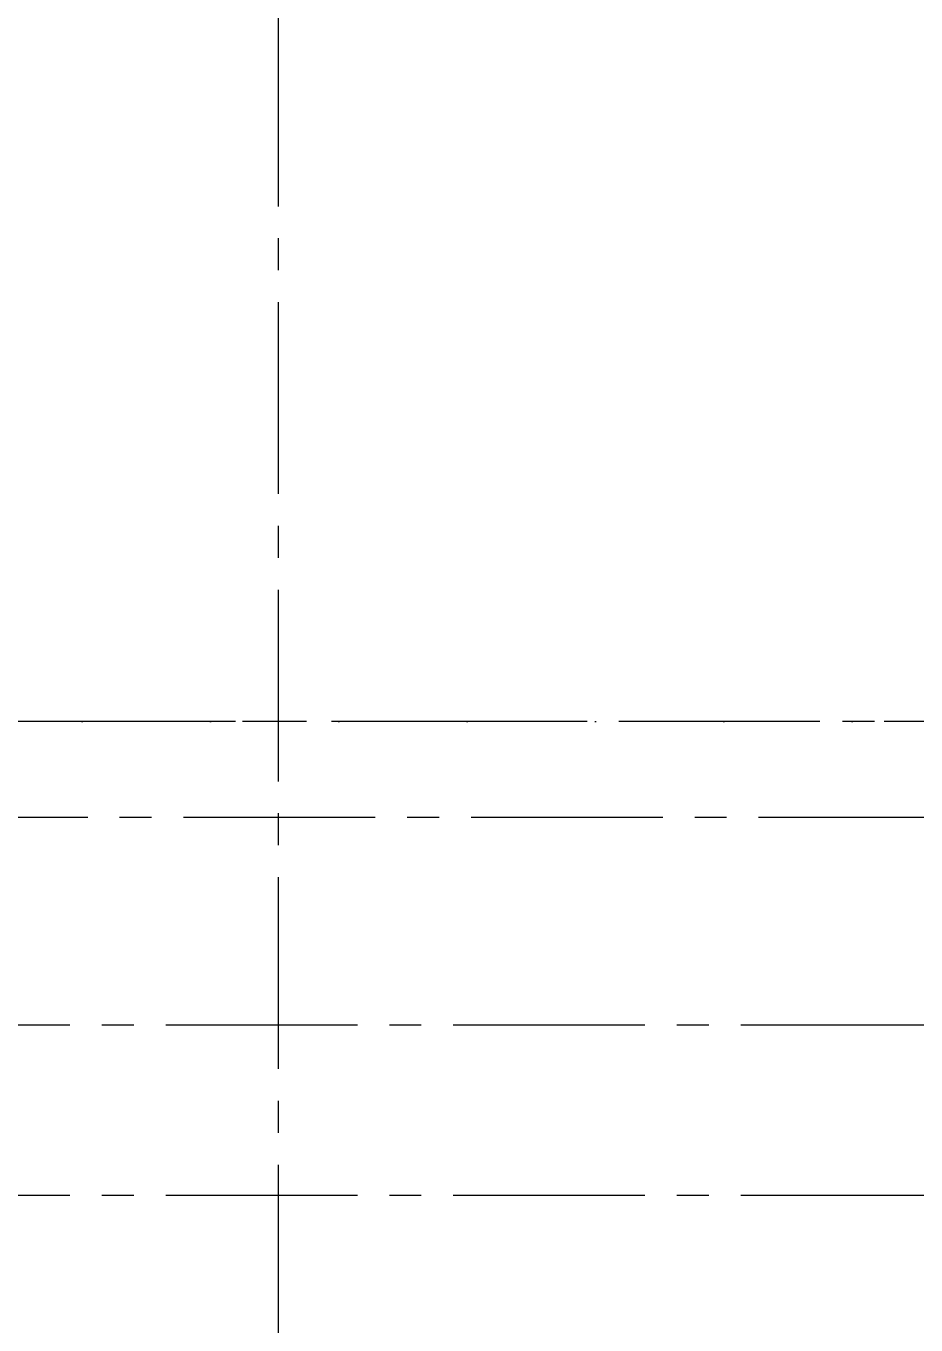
# Model space of a CAD drawing. Header units: inches. Extents: x 12000 to 16048, y 0 to 3185.
# Drawn here: x 13296.6 to 13463.8, y 1559.9 to 1803.9 of the extents above; entities that cross this region are included whole.
import ezdxf

# ---------------------------------------------------------------- set-up
doc = ezdxf.new("R2010")
doc.units = ezdxf.units.IN
doc.header["$LTSCALE"] = 48
doc.header["$MEASUREMENT"] = 0
for name, pattern in [('CENTER2', [1.125, 0.75, -0.125, 0.125, -0.125]), ('DASHDOT2', [0.5, 0.25, -0.125, 0, -0.125]), ('HIDDEN', [0.375, 0.25, -0.125])]:
    doc.linetypes.add(name, pattern=pattern)
for name, color, linetype in [('_0_Objects', 8, 'Continuous'), ('A-Grid(3-32)', 8, 'CENTER2'), ('Zoning Envelope', 8, 'DASHDOT2')]:
    doc.layers.add(name, color=color, linetype=linetype)

# ---------------------------------------------------------------- blocks, each defined once
blk = doc.blocks.new('2ND FLOOR - STRUCTURAL GRID')
at = {"layer": 'A-Grid(3-32)'}
for p, q in [((9328.5, -7426.01), (9328.5, -9409.77)), ((11912.5, -8368.75), (8104.5, -8368.75)), ((8122.72, -8386.75), (11894.28, -8386.75)), ((8119.38, -8425.75), (11897.61, -8425.75)), ((8119.38, -8457.75), (11897.61, -8457.75))]:
    blk.add_line(p, q, dxfattribs=at)

msp = doc.modelspace()

# ---------------------------------------------------------------- linework, layer by layer
at = {"layer": 'Zoning Envelope'}
msp.add_lwpolyline([(15928, 1673.2572), (12860, 1673.2572, 0.00042607), (12726.6491, 1673.1436, 0.00155071), (12120, 1670.3373, 0.00125497)], format="xyb", dxfattribs=at)

# ---------------------------------------------------------------- block references
at = {"layer": '_0_Objects', "linetype": 'HIDDEN'}
msp.add_blockref('2ND FLOOR - STRUCTURAL GRID', (4015.5006, 10042.0072), dxfattribs=at)

doc.saveas('drawing.dxf')
